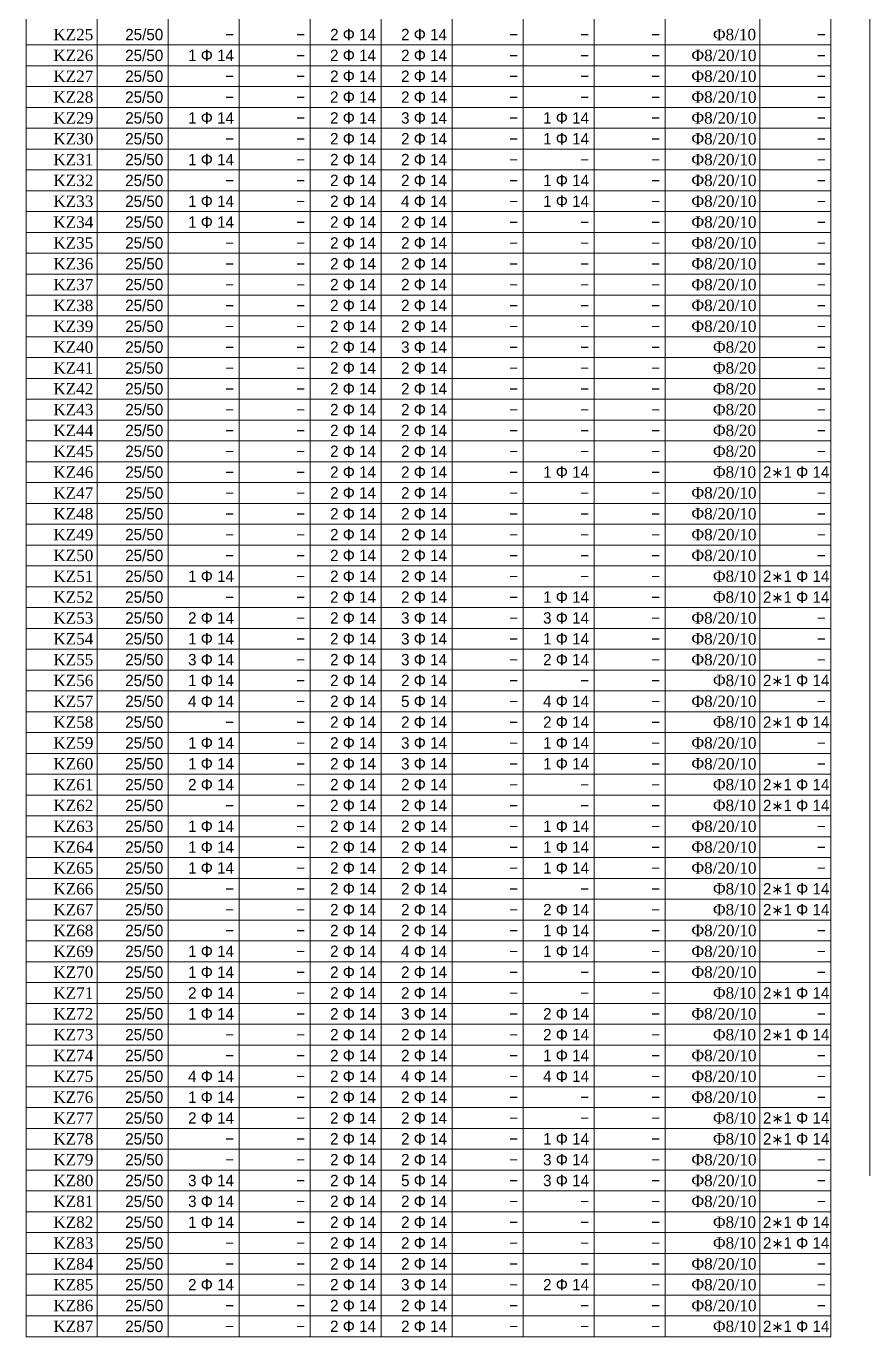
# Model space of a CAD drawing. Header units: millimetres. Extents: x 23801 to 80069, y 9628 to 14137.
# Drawn here: x 43209 to 44011, y 9746 to 10992 of the extents above; entities that cross this region are included whole.
import ezdxf

# ---------------------------------------------------------------- set-up
doc = ezdxf.new("R2010")
doc.units = ezdxf.units.MM
doc.layers.add('Donatı Metraj Tablosu', color=7, linetype='Continuous')
doc.layers.add('Standart', color=7, linetype='Continuous')
doc.styles.add('symbol_1_18', font='symbol.ttf', dxfattribs={"height": 0.2})
doc.styles.add('times new roman_1_18', font='times.ttf', dxfattribs={"height": 0.2})

# ---------------------------------------------------------------- blocks, each defined once
blk = doc.blocks.new('IDE1071Entity7340')
at = {"layer": 'Donatı Metraj Tablosu', "color": 1, "linetype": 'Continuous', "lineweight": 5}
for points in [[(28798, 774.4), (28798, 0)], [(28828, 774.4), (28828, 0)], [(28858, 774.4), (28858, 0)], [(28888, 774.4), (28888, 0)], [(28918, 774.4), (28918, 0)], [(28948, 774.4), (28948, 0)], [(28978, 774.4), (28978, 0)], [(29008, 774.4), (29008, 0)], [(29038, 774.4), (29038, 0)], [(29068, 774.4), (29068, 0)], [(29108, 774.4), (29108, 0)], [(29138, 774.4), (29138, 0)], [(28798, 545.6), (29138, 545.6)], [(28798, 536.8), (29138, 536.8)], [(28798, 528), (29138, 528)], [(28798, 519.2), (29138, 519.2)], [(28798, 510.4), (29138, 510.4)], [(28798, 501.6), (29138, 501.6)], [(28798, 492.8), (29138, 492.8)], [(28798, 484), (29138, 484)], [(28798, 475.2), (29138, 475.2)], [(28798, 466.4), (29138, 466.4)], [(28798, 457.6), (29138, 457.6)], [(28798, 448.8), (29138, 448.8)], [(28798, 440), (29138, 440)], [(28798, 431.2), (29138, 431.2)], [(28798, 422.4), (29138, 422.4)], [(28798, 413.6), (29138, 413.6)], [(28798, 404.8), (29138, 404.8)], [(28798, 396), (29138, 396)], [(28798, 387.2), (29138, 387.2)], [(28798, 378.4), (29138, 378.4)], [(28798, 369.6), (29138, 369.6)], [(28798, 360.8), (29138, 360.8)], [(28798, 352), (29138, 352)], [(28798, 343.2), (29138, 343.2)], [(28798, 334.4), (29138, 334.4)], [(28798, 325.6), (29138, 325.6)], [(28798, 316.8), (29138, 316.8)], [(28798, 308), (29138, 308)], [(28798, 299.2), (29138, 299.2)], [(28798, 290.4), (29138, 290.4)], [(28798, 281.6), (29138, 281.6)], [(28798, 272.8), (29138, 272.8)], [(28798, 264), (29138, 264)], [(28798, 255.2), (29138, 255.2)], [(28798, 246.4), (29138, 246.4)], [(28798, 237.6), (29138, 237.6)], [(28798, 228.8), (29138, 228.8)], [(28798, 220), (29138, 220)], [(28798, 211.2), (29138, 211.2)], [(28798, 202.4), (29138, 202.4)], [(28798, 193.6), (29138, 193.6)], [(28798, 184.8), (29138, 184.8)], [(28798, 176), (29138, 176)], [(28798, 167.2), (29138, 167.2)], [(28798, 158.4), (29138, 158.4)], [(28798, 149.6), (29138, 149.6)], [(28798, 140.8), (29138, 140.8)], [(28798, 132), (29138, 132)], [(28798, 123.2), (29138, 123.2)], [(28798, 114.4), (29138, 114.4)], [(28798, 105.6), (29138, 105.6)], [(28798, 96.8), (29138, 96.8)], [(28798, 88), (29138, 88)], [(28798, 79.2), (29138, 79.2)], [(28798, 70.4), (29138, 70.4)], [(28798, 61.6), (29138, 61.6)], [(28798, 52.8), (29138, 52.8)], [(28798, 44), (29138, 44)], [(28798, 35.2), (29138, 35.2)], [(28798, 26.4), (29138, 26.4)], [(28798, 17.6), (29138, 17.6)], [(28798, 8.8), (29138, 8.8)], [(28798, 0), (29138, 0)]]:
    blk.add_lwpolyline(points, dxfattribs=at)
for s, style, p in [('KZ25', 'times new roman_1_18', (28809.44, 547.6)), ('25/50', 'symbol_1_18', (28839.83, 547.6)), ('-', 'symbol_1_18', (28882.1, 547.6)), ('-', 'symbol_1_18', (28912.1, 547.6)), ('2 F 14', 'symbol_1_18', (28926.39, 547.6)), ('2 F 14', 'symbol_1_18', (28956.39, 547.6)), ('-', 'symbol_1_18', (29002.1, 547.6)), ('-', 'symbol_1_18', (29032.1, 547.6)), ('-', 'symbol_1_18', (29062.1, 547.6)), ('Φ8/10', 'times new roman_1_18', (29088.19, 547.6)), ('-', 'symbol_1_18', (29132.1, 547.6)), ('KZ26', 'times new roman_1_18', (28809.44, 538.8)), ('25/50', 'symbol_1_18', (28839.83, 538.8)), ('1 F 14', 'symbol_1_18', (28866.39, 538.8)), ('2 F 14', 'symbol_1_18', (28926.39, 538.8)), ('2 F 14', 'symbol_1_18', (28956.39, 538.8)), ('Φ8/20/10', 'times new roman_1_18', (29079.11, 538.8)), ('-', 'symbol_1_18', (28912.1, 538.8)), ('-', 'symbol_1_18', (29002.1, 538.8)), ('-', 'symbol_1_18', (29032.1, 538.8)), ('-', 'symbol_1_18', (29062.1, 538.8)), ('-', 'symbol_1_18', (29132.1, 538.8)), ('KZ27', 'times new roman_1_18', (28809.44, 530)), ('25/50', 'symbol_1_18', (28839.83, 530)), ('-', 'symbol_1_18', (28882.1, 530)), ('-', 'symbol_1_18', (28912.1, 530)), ('2 F 14', 'symbol_1_18', (28926.39, 530)), ('2 F 14', 'symbol_1_18', (28956.39, 530)), ('-', 'symbol_1_18', (29002.1, 530)), ('-', 'symbol_1_18', (29032.1, 530)), ('-', 'symbol_1_18', (29062.1, 530)), ('Φ8/20/10', 'times new roman_1_18', (29079.11, 530)), ('-', 'symbol_1_18', (29132.1, 530)), ('KZ28', 'times new roman_1_18', (28809.44, 521.2)), ('25/50', 'symbol_1_18', (28839.83, 521.2)), ('2 F 14', 'symbol_1_18', (28926.39, 521.2)), ('2 F 14', 'symbol_1_18', (28956.39, 521.2)), ('Φ8/20/10', 'times new roman_1_18', (29079.11, 521.2)), ('-', 'symbol_1_18', (28882.1, 521.2)), ('-', 'symbol_1_18', (28912.1, 521.2)), ('-', 'symbol_1_18', (29002.1, 521.2)), ('-', 'symbol_1_18', (29032.1, 521.2)), ('-', 'symbol_1_18', (29062.1, 521.2)), ('-', 'symbol_1_18', (29132.1, 521.2)), ('KZ29', 'times new roman_1_18', (28809.44, 512.4)), ('25/50', 'symbol_1_18', (28839.83, 512.4)), ('1 F 14', 'symbol_1_18', (28866.39, 512.4)), ('-', 'symbol_1_18', (28912.1, 512.4)), ('2 F 14', 'symbol_1_18', (28926.39, 512.4)), ('3 F 14', 'symbol_1_18', (28956.39, 512.4)), ('-', 'symbol_1_18', (29002.1, 512.4)), ('1 F 14', 'symbol_1_18', (29016.39, 512.4)), ('-', 'symbol_1_18', (29062.1, 512.4)), ('Φ8/20/10', 'times new roman_1_18', (29079.11, 512.4)), ('-', 'symbol_1_18', (29132.1, 512.4)), ('KZ30', 'times new roman_1_18', (28809.44, 503.6)), ('25/50', 'symbol_1_18', (28839.83, 503.6)), ('-', 'symbol_1_18', (28882.1, 503.6)), ('-', 'symbol_1_18', (28912.1, 503.6)), ('2 F 14', 'symbol_1_18', (28926.39, 503.6)), ('2 F 14', 'symbol_1_18', (28956.39, 503.6)), ('-', 'symbol_1_18', (29002.1, 503.6)), ('1 F 14', 'symbol_1_18', (29016.39, 503.6)), ('-', 'symbol_1_18', (29062.1, 503.6)), ('Φ8/20/10', 'times new roman_1_18', (29079.11, 503.6)), ('-', 'symbol_1_18', (29132.1, 503.6)), ('KZ31', 'times new roman_1_18', (28809.44, 494.8)), ('25/50', 'symbol_1_18', (28839.83, 494.8)), ('1 F 14', 'symbol_1_18', (28866.39, 494.8)), ('2 F 14', 'symbol_1_18', (28926.39, 494.8)), ('2 F 14', 'symbol_1_18', (28956.39, 494.8)), ('Φ8/20/10', 'times new roman_1_18', (29079.11, 494.8)), ('-', 'symbol_1_18', (28912.1, 494.8)), ('-', 'symbol_1_18', (29002.1, 494.8)), ('-', 'symbol_1_18', (29032.1, 494.8)), ('-', 'symbol_1_18', (29062.1, 494.8)), ('-', 'symbol_1_18', (29132.1, 494.8)), ('KZ32', 'times new roman_1_18', (28809.44, 486)), ('25/50', 'symbol_1_18', (28839.83, 486)), ('-', 'symbol_1_18', (28882.1, 486)), ('-', 'symbol_1_18', (28912.1, 486)), ('2 F 14', 'symbol_1_18', (28926.39, 486)), ('2 F 14', 'symbol_1_18', (28956.39, 486)), ('-', 'symbol_1_18', (29002.1, 486)), ('1 F 14', 'symbol_1_18', (29016.39, 486)), ('-', 'symbol_1_18', (29062.1, 486)), ('Φ8/20/10', 'times new roman_1_18', (29079.11, 486)), ('-', 'symbol_1_18', (29132.1, 486)), ('KZ33', 'times new roman_1_18', (28809.44, 477.2)), ('25/50', 'symbol_1_18', (28839.83, 477.2)), ('1 F 14', 'symbol_1_18', (28866.39, 477.2)), ('2 F 14', 'symbol_1_18', (28926.39, 477.2)), ('4 F 14', 'symbol_1_18', (28956.39, 477.2)), ('1 F 14', 'symbol_1_18', (29016.39, 477.2)), ('Φ8/20/10', 'times new roman_1_18', (29079.11, 477.2)), ('-', 'symbol_1_18', (28912.1, 477.2)), ('-', 'symbol_1_18', (29002.1, 477.2)), ('-', 'symbol_1_18', (29062.1, 477.2)), ('-', 'symbol_1_18', (29132.1, 477.2)), ('KZ34', 'times new roman_1_18', (28809.44, 468.4)), ('25/50', 'symbol_1_18', (28839.83, 468.4)), ('1 F 14', 'symbol_1_18', (28866.39, 468.4)), ('-', 'symbol_1_18', (28912.1, 468.4)), ('2 F 14', 'symbol_1_18', (28926.39, 468.4)), ('2 F 14', 'symbol_1_18', (28956.39, 468.4)), ('-', 'symbol_1_18', (29002.1, 468.4)), ('-', 'symbol_1_18', (29032.1, 468.4)), ('-', 'symbol_1_18', (29062.1, 468.4)), ('Φ8/20/10', 'times new roman_1_18', (29079.11, 468.4)), ('-', 'symbol_1_18', (29132.1, 468.4)), ('KZ35', 'times new roman_1_18', (28809.44, 459.6)), ('25/50', 'symbol_1_18', (28839.83, 459.6)), ('-', 'symbol_1_18', (28882.1, 459.6)), ('-', 'symbol_1_18', (28912.1, 459.6)), ('2 F 14', 'symbol_1_18', (28926.39, 459.6)), ('2 F 14', 'symbol_1_18', (28956.39, 459.6)), ('-', 'symbol_1_18', (29002.1, 459.6)), ('-', 'symbol_1_18', (29032.1, 459.6)), ('-', 'symbol_1_18', (29062.1, 459.6)), ('Φ8/20/10', 'times new roman_1_18', (29079.11, 459.6)), ('-', 'symbol_1_18', (29132.1, 459.6)), ('KZ36', 'times new roman_1_18', (28809.44, 450.8)), ('25/50', 'symbol_1_18', (28839.83, 450.8)), ('2 F 14', 'symbol_1_18', (28926.39, 450.8)), ('2 F 14', 'symbol_1_18', (28956.39, 450.8)), ('Φ8/20/10', 'times new roman_1_18', (29079.11, 450.8)), ('-', 'symbol_1_18', (28882.1, 450.8)), ('-', 'symbol_1_18', (28912.1, 450.8)), ('-', 'symbol_1_18', (29002.1, 450.8)), ('-', 'symbol_1_18', (29032.1, 450.8)), ('-', 'symbol_1_18', (29062.1, 450.8)), ('-', 'symbol_1_18', (29132.1, 450.8)), ('KZ37', 'times new roman_1_18', (28809.44, 442)), ('25/50', 'symbol_1_18', (28839.83, 442)), ('-', 'symbol_1_18', (28882.1, 442)), ('-', 'symbol_1_18', (28912.1, 442)), ('2 F 14', 'symbol_1_18', (28926.39, 442)), ('2 F 14', 'symbol_1_18', (28956.39, 442)), ('-', 'symbol_1_18', (29002.1, 442)), ('-', 'symbol_1_18', (29032.1, 442)), ('-', 'symbol_1_18', (29062.1, 442)), ('Φ8/20/10', 'times new roman_1_18', (29079.11, 442)), ('-', 'symbol_1_18', (29132.1, 442)), ('KZ38', 'times new roman_1_18', (28809.44, 433.2)), ('25/50', 'symbol_1_18', (28839.83, 433.2)), ('2 F 14', 'symbol_1_18', (28926.39, 433.2)), ('2 F 14', 'symbol_1_18', (28956.39, 433.2)), ('Φ8/20/10', 'times new roman_1_18', (29079.11, 433.2)), ('-', 'symbol_1_18', (28882.1, 433.2)), ('-', 'symbol_1_18', (28912.1, 433.2)), ('-', 'symbol_1_18', (29002.1, 433.2)), ('-', 'symbol_1_18', (29032.1, 433.2)), ('-', 'symbol_1_18', (29062.1, 433.2)), ('-', 'symbol_1_18', (29132.1, 433.2)), ('KZ39', 'times new roman_1_18', (28809.44, 424.4)), ('25/50', 'symbol_1_18', (28839.83, 424.4)), ('-', 'symbol_1_18', (28882.1, 424.4)), ('-', 'symbol_1_18', (28912.1, 424.4)), ('2 F 14', 'symbol_1_18', (28926.39, 424.4)), ('2 F 14', 'symbol_1_18', (28956.39, 424.4)), ('-', 'symbol_1_18', (29002.1, 424.4)), ('-', 'symbol_1_18', (29032.1, 424.4)), ('-', 'symbol_1_18', (29062.1, 424.4)), ('Φ8/20/10', 'times new roman_1_18', (29079.11, 424.4)), ('-', 'symbol_1_18', (29132.1, 424.4)), ('KZ40', 'times new roman_1_18', (28809.44, 415.6)), ('25/50', 'symbol_1_18', (28839.83, 415.6)), ('-', 'symbol_1_18', (28882.1, 415.6)), ('-', 'symbol_1_18', (28912.1, 415.6)), ('2 F 14', 'symbol_1_18', (28926.39, 415.6)), ('3 F 14', 'symbol_1_18', (28956.39, 415.6)), ('-', 'symbol_1_18', (29002.1, 415.6)), ('-', 'symbol_1_18', (29032.1, 415.6)), ('-', 'symbol_1_18', (29062.1, 415.6)), ('Φ8/20', 'times new roman_1_18', (29088.19, 415.6)), ('-', 'symbol_1_18', (29132.1, 415.6)), ('KZ41', 'times new roman_1_18', (28809.44, 406.8)), ('25/50', 'symbol_1_18', (28839.83, 406.8)), ('2 F 14', 'symbol_1_18', (28926.39, 406.8)), ('2 F 14', 'symbol_1_18', (28956.39, 406.8)), ('Φ8/20', 'times new roman_1_18', (29088.19, 406.8)), ('-', 'symbol_1_18', (28882.1, 406.8)), ('-', 'symbol_1_18', (28912.1, 406.8)), ('-', 'symbol_1_18', (29002.1, 406.8)), ('-', 'symbol_1_18', (29032.1, 406.8)), ('-', 'symbol_1_18', (29062.1, 406.8)), ('-', 'symbol_1_18', (29132.1, 406.8)), ('KZ42', 'times new roman_1_18', (28809.44, 398)), ('25/50', 'symbol_1_18', (28839.83, 398)), ('-', 'symbol_1_18', (28882.1, 398)), ('-', 'symbol_1_18', (28912.1, 398)), ('2 F 14', 'symbol_1_18', (28926.39, 398)), ('2 F 14', 'symbol_1_18', (28956.39, 398)), ('-', 'symbol_1_18', (29002.1, 398)), ('-', 'symbol_1_18', (29032.1, 398)), ('-', 'symbol_1_18', (29062.1, 398)), ('Φ8/20', 'times new roman_1_18', (29088.19, 398)), ('-', 'symbol_1_18', (29132.1, 398)), ('KZ43', 'times new roman_1_18', (28809.44, 389.2)), ('25/50', 'symbol_1_18', (28839.83, 389.2)), ('2 F 14', 'symbol_1_18', (28926.39, 389.2)), ('2 F 14', 'symbol_1_18', (28956.39, 389.2)), ('Φ8/20', 'times new roman_1_18', (29088.19, 389.2)), ('-', 'symbol_1_18', (28882.1, 389.2)), ('-', 'symbol_1_18', (28912.1, 389.2)), ('-', 'symbol_1_18', (29002.1, 389.2)), ('-', 'symbol_1_18', (29032.1, 389.2)), ('-', 'symbol_1_18', (29062.1, 389.2)), ('-', 'symbol_1_18', (29132.1, 389.2)), ('KZ44', 'times new roman_1_18', (28809.44, 380.4)), ('25/50', 'symbol_1_18', (28839.83, 380.4)), ('-', 'symbol_1_18', (28882.1, 380.4)), ('-', 'symbol_1_18', (28912.1, 380.4)), ('2 F 14', 'symbol_1_18', (28926.39, 380.4)), ('2 F 14', 'symbol_1_18', (28956.39, 380.4)), ('-', 'symbol_1_18', (29002.1, 380.4)), ('-', 'symbol_1_18', (29032.1, 380.4)), ('-', 'symbol_1_18', (29062.1, 380.4)), ('Φ8/20', 'times new roman_1_18', (29088.19, 380.4)), ('-', 'symbol_1_18', (29132.1, 380.4)), ('KZ45', 'times new roman_1_18', (28809.44, 371.6)), ('25/50', 'symbol_1_18', (28839.83, 371.6)), ('2 F 14', 'symbol_1_18', (28926.39, 371.6)), ('2 F 14', 'symbol_1_18', (28956.39, 371.6)), ('Φ8/20', 'times new roman_1_18', (29088.19, 371.6)), ('-', 'symbol_1_18', (28882.1, 371.6)), ('-', 'symbol_1_18', (28912.1, 371.6)), ('-', 'symbol_1_18', (29002.1, 371.6)), ('-', 'symbol_1_18', (29032.1, 371.6)), ('-', 'symbol_1_18', (29062.1, 371.6)), ('-', 'symbol_1_18', (29132.1, 371.6)), ('KZ46', 'times new roman_1_18', (28809.44, 362.8)), ('25/50', 'symbol_1_18', (28839.83, 362.8)), ('-', 'symbol_1_18', (28882.1, 362.8)), ('-', 'symbol_1_18', (28912.1, 362.8)), ('2 F 14', 'symbol_1_18', (28926.39, 362.8)), ('2 F 14', 'symbol_1_18', (28956.39, 362.8)), ('-', 'symbol_1_18', (29002.1, 362.8)), ('1 F 14', 'symbol_1_18', (29016.39, 362.8)), ('-', 'symbol_1_18', (29062.1, 362.8)), ('Φ8/10', 'times new roman_1_18', (29088.19, 362.8)), ('2*1 F 14', 'symbol_1_18', (29109.29, 362.8)), ('KZ47', 'times new roman_1_18', (28809.44, 354)), ('25/50', 'symbol_1_18', (28839.83, 354)), ('-', 'symbol_1_18', (28882.1, 354)), ('-', 'symbol_1_18', (28912.1, 354)), ('2 F 14', 'symbol_1_18', (28926.39, 354)), ('2 F 14', 'symbol_1_18', (28956.39, 354)), ('-', 'symbol_1_18', (29002.1, 354)), ('-', 'symbol_1_18', (29032.1, 354)), ('-', 'symbol_1_18', (29062.1, 354)), ('Φ8/20/10', 'times new roman_1_18', (29079.11, 354)), ('-', 'symbol_1_18', (29132.1, 354)), ('KZ48', 'times new roman_1_18', (28809.44, 345.2)), ('25/50', 'symbol_1_18', (28839.83, 345.2)), ('2 F 14', 'symbol_1_18', (28926.39, 345.2)), ('2 F 14', 'symbol_1_18', (28956.39, 345.2)), ('Φ8/20/10', 'times new roman_1_18', (29079.11, 345.2)), ('-', 'symbol_1_18', (28882.1, 345.2)), ('-', 'symbol_1_18', (28912.1, 345.2)), ('-', 'symbol_1_18', (29002.1, 345.2)), ('-', 'symbol_1_18', (29032.1, 345.2)), ('-', 'symbol_1_18', (29062.1, 345.2)), ('-', 'symbol_1_18', (29132.1, 345.2)), ('KZ49', 'times new roman_1_18', (28809.44, 336.4)), ('25/50', 'symbol_1_18', (28839.83, 336.4)), ('-', 'symbol_1_18', (28882.1, 336.4)), ('-', 'symbol_1_18', (28912.1, 336.4)), ('2 F 14', 'symbol_1_18', (28926.39, 336.4)), ('2 F 14', 'symbol_1_18', (28956.39, 336.4)), ('-', 'symbol_1_18', (29002.1, 336.4)), ('-', 'symbol_1_18', (29032.1, 336.4)), ('-', 'symbol_1_18', (29062.1, 336.4)), ('Φ8/20/10', 'times new roman_1_18', (29079.11, 336.4)), ('-', 'symbol_1_18', (29132.1, 336.4)), ('KZ50', 'times new roman_1_18', (28809.44, 327.6)), ('25/50', 'symbol_1_18', (28839.83, 327.6)), ('2 F 14', 'symbol_1_18', (28926.39, 327.6)), ('2 F 14', 'symbol_1_18', (28956.39, 327.6)), ('Φ8/20/10', 'times new roman_1_18', (29079.11, 327.6)), ('-', 'symbol_1_18', (28882.1, 327.6)), ('-', 'symbol_1_18', (28912.1, 327.6)), ('-', 'symbol_1_18', (29002.1, 327.6)), ('-', 'symbol_1_18', (29032.1, 327.6)), ('-', 'symbol_1_18', (29062.1, 327.6)), ('-', 'symbol_1_18', (29132.1, 327.6)), ('KZ51', 'times new roman_1_18', (28809.44, 318.8)), ('25/50', 'symbol_1_18', (28839.83, 318.8)), ('1 F 14', 'symbol_1_18', (28866.39, 318.8)), ('-', 'symbol_1_18', (28912.1, 318.8)), ('2 F 14', 'symbol_1_18', (28926.39, 318.8)), ('2 F 14', 'symbol_1_18', (28956.39, 318.8)), ('-', 'symbol_1_18', (29002.1, 318.8)), ('-', 'symbol_1_18', (29032.1, 318.8)), ('-', 'symbol_1_18', (29062.1, 318.8)), ('Φ8/10', 'times new roman_1_18', (29088.19, 318.8)), ('2*1 F 14', 'symbol_1_18', (29109.29, 318.8)), ('KZ52', 'times new roman_1_18', (28809.44, 310)), ('25/50', 'symbol_1_18', (28839.83, 310)), ('-', 'symbol_1_18', (28882.1, 310)), ('-', 'symbol_1_18', (28912.1, 310)), ('2 F 14', 'symbol_1_18', (28926.39, 310)), ('2 F 14', 'symbol_1_18', (28956.39, 310)), ('-', 'symbol_1_18', (29002.1, 310)), ('1 F 14', 'symbol_1_18', (29016.39, 310)), ('-', 'symbol_1_18', (29062.1, 310)), ('Φ8/10', 'times new roman_1_18', (29088.19, 310)), ('2*1 F 14', 'symbol_1_18', (29109.29, 310)), ('KZ53', 'times new roman_1_18', (28809.44, 301.2)), ('25/50', 'symbol_1_18', (28839.83, 301.2)), ('2 F 14', 'symbol_1_18', (28866.39, 301.2)), ('2 F 14', 'symbol_1_18', (28926.39, 301.2)), ('3 F 14', 'symbol_1_18', (28956.39, 301.2)), ('3 F 14', 'symbol_1_18', (29016.39, 301.2)), ('Φ8/20/10', 'times new roman_1_18', (29079.11, 301.2)), ('-', 'symbol_1_18', (28912.1, 301.2)), ('-', 'symbol_1_18', (29002.1, 301.2)), ('-', 'symbol_1_18', (29062.1, 301.2)), ('-', 'symbol_1_18', (29132.1, 301.2)), ('KZ54', 'times new roman_1_18', (28809.44, 292.4)), ('25/50', 'symbol_1_18', (28839.83, 292.4)), ('1 F 14', 'symbol_1_18', (28866.39, 292.4)), ('-', 'symbol_1_18', (28912.1, 292.4)), ('2 F 14', 'symbol_1_18', (28926.39, 292.4)), ('3 F 14', 'symbol_1_18', (28956.39, 292.4)), ('-', 'symbol_1_18', (29002.1, 292.4)), ('1 F 14', 'symbol_1_18', (29016.39, 292.4)), ('-', 'symbol_1_18', (29062.1, 292.4)), ('Φ8/20/10', 'times new roman_1_18', (29079.11, 292.4)), ('-', 'symbol_1_18', (29132.1, 292.4)), ('KZ55', 'times new roman_1_18', (28809.44, 283.6)), ('25/50', 'symbol_1_18', (28839.83, 283.6)), ('3 F 14', 'symbol_1_18', (28866.39, 283.6)), ('2 F 14', 'symbol_1_18', (28926.39, 283.6)), ('3 F 14', 'symbol_1_18', (28956.39, 283.6)), ('2 F 14', 'symbol_1_18', (29016.39, 283.6)), ('Φ8/20/10', 'times new roman_1_18', (29079.11, 283.6)), ('-', 'symbol_1_18', (28912.1, 283.6)), ('-', 'symbol_1_18', (29002.1, 283.6)), ('-', 'symbol_1_18', (29062.1, 283.6)), ('-', 'symbol_1_18', (29132.1, 283.6)), ('KZ56', 'times new roman_1_18', (28809.44, 274.8)), ('25/50', 'symbol_1_18', (28839.83, 274.8)), ('1 F 14', 'symbol_1_18', (28866.39, 274.8)), ('-', 'symbol_1_18', (28912.1, 274.8)), ('2 F 14', 'symbol_1_18', (28926.39, 274.8)), ('2 F 14', 'symbol_1_18', (28956.39, 274.8)), ('-', 'symbol_1_18', (29002.1, 274.8)), ('-', 'symbol_1_18', (29032.1, 274.8)), ('-', 'symbol_1_18', (29062.1, 274.8)), ('Φ8/10', 'times new roman_1_18', (29088.19, 274.8)), ('2*1 F 14', 'symbol_1_18', (29109.29, 274.8)), ('KZ57', 'times new roman_1_18', (28809.44, 266)), ('25/50', 'symbol_1_18', (28839.83, 266)), ('4 F 14', 'symbol_1_18', (28866.39, 266)), ('-', 'symbol_1_18', (28912.1, 266)), ('2 F 14', 'symbol_1_18', (28926.39, 266)), ('5 F 14', 'symbol_1_18', (28956.39, 266)), ('-', 'symbol_1_18', (29002.1, 266)), ('4 F 14', 'symbol_1_18', (29016.39, 266)), ('-', 'symbol_1_18', (29062.1, 266)), ('Φ8/20/10', 'times new roman_1_18', (29079.11, 266)), ('-', 'symbol_1_18', (29132.1, 266)), ('KZ58', 'times new roman_1_18', (28809.44, 257.2)), ('25/50', 'symbol_1_18', (28839.83, 257.2)), ('2 F 14', 'symbol_1_18', (28926.39, 257.2)), ('2 F 14', 'symbol_1_18', (28956.39, 257.2)), ('2 F 14', 'symbol_1_18', (29016.39, 257.2)), ('Φ8/10', 'times new roman_1_18', (29088.19, 257.2)), ('2*1 F 14', 'symbol_1_18', (29109.29, 257.2)), ('-', 'symbol_1_18', (28882.1, 257.2)), ('-', 'symbol_1_18', (28912.1, 257.2)), ('-', 'symbol_1_18', (29002.1, 257.2)), ('-', 'symbol_1_18', (29062.1, 257.2)), ('KZ59', 'times new roman_1_18', (28809.44, 248.4)), ('25/50', 'symbol_1_18', (28839.83, 248.4)), ('1 F 14', 'symbol_1_18', (28866.39, 248.4)), ('-', 'symbol_1_18', (28912.1, 248.4)), ('2 F 14', 'symbol_1_18', (28926.39, 248.4)), ('3 F 14', 'symbol_1_18', (28956.39, 248.4)), ('-', 'symbol_1_18', (29002.1, 248.4)), ('1 F 14', 'symbol_1_18', (29016.39, 248.4)), ('-', 'symbol_1_18', (29062.1, 248.4)), ('Φ8/20/10', 'times new roman_1_18', (29079.11, 248.4)), ('-', 'symbol_1_18', (29132.1, 248.4)), ('KZ60', 'times new roman_1_18', (28809.44, 239.6)), ('25/50', 'symbol_1_18', (28839.83, 239.6)), ('1 F 14', 'symbol_1_18', (28866.39, 239.6)), ('2 F 14', 'symbol_1_18', (28926.39, 239.6)), ('3 F 14', 'symbol_1_18', (28956.39, 239.6)), ('1 F 14', 'symbol_1_18', (29016.39, 239.6)), ('Φ8/20/10', 'times new roman_1_18', (29079.11, 239.6)), ('-', 'symbol_1_18', (28912.1, 239.6)), ('-', 'symbol_1_18', (29002.1, 239.6)), ('-', 'symbol_1_18', (29062.1, 239.6)), ('-', 'symbol_1_18', (29132.1, 239.6)), ('KZ61', 'times new roman_1_18', (28809.44, 230.8)), ('25/50', 'symbol_1_18', (28839.83, 230.8)), ('2 F 14', 'symbol_1_18', (28866.39, 230.8)), ('-', 'symbol_1_18', (28912.1, 230.8)), ('2 F 14', 'symbol_1_18', (28926.39, 230.8)), ('2 F 14', 'symbol_1_18', (28956.39, 230.8)), ('-', 'symbol_1_18', (29002.1, 230.8)), ('-', 'symbol_1_18', (29032.1, 230.8)), ('-', 'symbol_1_18', (29062.1, 230.8)), ('Φ8/10', 'times new roman_1_18', (29088.19, 230.8)), ('2*1 F 14', 'symbol_1_18', (29109.29, 230.8)), ('25/50', 'symbol_1_18', (28839.83, 222)), ('KZ62', 'times new roman_1_18', (28809.44, 222)), ('-', 'symbol_1_18', (28882.1, 222)), ('-', 'symbol_1_18', (28912.1, 222)), ('2 F 14', 'symbol_1_18', (28926.39, 222)), ('2 F 14', 'symbol_1_18', (28956.39, 222)), ('-', 'symbol_1_18', (29002.1, 222)), ('-', 'symbol_1_18', (29032.1, 222)), ('-', 'symbol_1_18', (29062.1, 222)), ('Φ8/10', 'times new roman_1_18', (29088.19, 222)), ('2*1 F 14', 'symbol_1_18', (29109.29, 222)), ('KZ63', 'times new roman_1_18', (28809.44, 213.2)), ('25/50', 'symbol_1_18', (28839.83, 213.2)), ('1 F 14', 'symbol_1_18', (28866.39, 213.2)), ('2 F 14', 'symbol_1_18', (28926.39, 213.2)), ('2 F 14', 'symbol_1_18', (28956.39, 213.2)), ('1 F 14', 'symbol_1_18', (29016.39, 213.2)), ('Φ8/20/10', 'times new roman_1_18', (29079.11, 213.2)), ('-', 'symbol_1_18', (28912.1, 213.2)), ('-', 'symbol_1_18', (29002.1, 213.2)), ('-', 'symbol_1_18', (29062.1, 213.2)), ('-', 'symbol_1_18', (29132.1, 213.2)), ('KZ64', 'times new roman_1_18', (28809.44, 204.4)), ('25/50', 'symbol_1_18', (28839.83, 204.4)), ('1 F 14', 'symbol_1_18', (28866.39, 204.4)), ('-', 'symbol_1_18', (28912.1, 204.4)), ('2 F 14', 'symbol_1_18', (28926.39, 204.4)), ('2 F 14', 'symbol_1_18', (28956.39, 204.4)), ('-', 'symbol_1_18', (29002.1, 204.4)), ('1 F 14', 'symbol_1_18', (29016.39, 204.4)), ('-', 'symbol_1_18', (29062.1, 204.4)), ('Φ8/20/10', 'times new roman_1_18', (29079.11, 204.4)), ('-', 'symbol_1_18', (29132.1, 204.4)), ('KZ65', 'times new roman_1_18', (28809.44, 195.6)), ('25/50', 'symbol_1_18', (28839.83, 195.6)), ('1 F 14', 'symbol_1_18', (28866.39, 195.6)), ('2 F 14', 'symbol_1_18', (28926.39, 195.6)), ('2 F 14', 'symbol_1_18', (28956.39, 195.6)), ('1 F 14', 'symbol_1_18', (29016.39, 195.6)), ('Φ8/20/10', 'times new roman_1_18', (29079.11, 195.6)), ('-', 'symbol_1_18', (28912.1, 195.6)), ('-', 'symbol_1_18', (29002.1, 195.6)), ('-', 'symbol_1_18', (29062.1, 195.6)), ('-', 'symbol_1_18', (29132.1, 195.6)), ('KZ66', 'times new roman_1_18', (28809.44, 186.8)), ('25/50', 'symbol_1_18', (28839.83, 186.8)), ('-', 'symbol_1_18', (28882.1, 186.8)), ('-', 'symbol_1_18', (28912.1, 186.8)), ('2 F 14', 'symbol_1_18', (28926.39, 186.8)), ('2 F 14', 'symbol_1_18', (28956.39, 186.8)), ('-', 'symbol_1_18', (29002.1, 186.8)), ('-', 'symbol_1_18', (29032.1, 186.8)), ('-', 'symbol_1_18', (29062.1, 186.8)), ('Φ8/10', 'times new roman_1_18', (29088.19, 186.8)), ('2*1 F 14', 'symbol_1_18', (29109.29, 186.8)), ('KZ67', 'times new roman_1_18', (28809.44, 178)), ('25/50', 'symbol_1_18', (28839.83, 178)), ('2 F 14', 'symbol_1_18', (28926.39, 178)), ('2 F 14', 'symbol_1_18', (28956.39, 178)), ('2 F 14', 'symbol_1_18', (29016.39, 178)), ('Φ8/10', 'times new roman_1_18', (29088.19, 178)), ('2*1 F 14', 'symbol_1_18', (29109.29, 178)), ('-', 'symbol_1_18', (28882.1, 178)), ('-', 'symbol_1_18', (28912.1, 178)), ('-', 'symbol_1_18', (29002.1, 178)), ('-', 'symbol_1_18', (29062.1, 178)), ('KZ68', 'times new roman_1_18', (28809.44, 169.2)), ('25/50', 'symbol_1_18', (28839.83, 169.2)), ('-', 'symbol_1_18', (28882.1, 169.2)), ('-', 'symbol_1_18', (28912.1, 169.2)), ('2 F 14', 'symbol_1_18', (28926.39, 169.2)), ('2 F 14', 'symbol_1_18', (28956.39, 169.2)), ('-', 'symbol_1_18', (29002.1, 169.2)), ('1 F 14', 'symbol_1_18', (29016.39, 169.2)), ('-', 'symbol_1_18', (29062.1, 169.2)), ('Φ8/20/10', 'times new roman_1_18', (29079.11, 169.2)), ('-', 'symbol_1_18', (29132.1, 169.2)), ('KZ69', 'times new roman_1_18', (28809.44, 160.4)), ('25/50', 'symbol_1_18', (28839.83, 160.4)), ('1 F 14', 'symbol_1_18', (28866.39, 160.4)), ('-', 'symbol_1_18', (28912.1, 160.4)), ('2 F 14', 'symbol_1_18', (28926.39, 160.4)), ('4 F 14', 'symbol_1_18', (28956.39, 160.4)), ('-', 'symbol_1_18', (29002.1, 160.4)), ('1 F 14', 'symbol_1_18', (29016.39, 160.4)), ('-', 'symbol_1_18', (29062.1, 160.4)), ('Φ8/20/10', 'times new roman_1_18', (29079.11, 160.4)), ('-', 'symbol_1_18', (29132.1, 160.4)), ('KZ70', 'times new roman_1_18', (28809.44, 151.6)), ('25/50', 'symbol_1_18', (28839.83, 151.6)), ('1 F 14', 'symbol_1_18', (28866.39, 151.6)), ('2 F 14', 'symbol_1_18', (28926.39, 151.6)), ('2 F 14', 'symbol_1_18', (28956.39, 151.6)), ('Φ8/20/10', 'times new roman_1_18', (29079.11, 151.6)), ('-', 'symbol_1_18', (28912.1, 151.6)), ('-', 'symbol_1_18', (29002.1, 151.6)), ('-', 'symbol_1_18', (29032.1, 151.6)), ('-', 'symbol_1_18', (29062.1, 151.6)), ('-', 'symbol_1_18', (29132.1, 151.6)), ('KZ71', 'times new roman_1_18', (28809.44, 142.8)), ('25/50', 'symbol_1_18', (28839.83, 142.8)), ('2 F 14', 'symbol_1_18', (28866.39, 142.8)), ('-', 'symbol_1_18', (28912.1, 142.8)), ('2 F 14', 'symbol_1_18', (28926.39, 142.8)), ('2 F 14', 'symbol_1_18', (28956.39, 142.8)), ('-', 'symbol_1_18', (29002.1, 142.8)), ('-', 'symbol_1_18', (29032.1, 142.8)), ('-', 'symbol_1_18', (29062.1, 142.8)), ('Φ8/10', 'times new roman_1_18', (29088.19, 142.8)), ('2*1 F 14', 'symbol_1_18', (29109.29, 142.8)), ('KZ72', 'times new roman_1_18', (28809.44, 134)), ('25/50', 'symbol_1_18', (28839.83, 134)), ('1 F 14', 'symbol_1_18', (28866.39, 134)), ('2 F 14', 'symbol_1_18', (28926.39, 134)), ('3 F 14', 'symbol_1_18', (28956.39, 134)), ('2 F 14', 'symbol_1_18', (29016.39, 134)), ('Φ8/20/10', 'times new roman_1_18', (29079.11, 134)), ('-', 'symbol_1_18', (28912.1, 134)), ('-', 'symbol_1_18', (29002.1, 134)), ('-', 'symbol_1_18', (29062.1, 134)), ('-', 'symbol_1_18', (29132.1, 134)), ('KZ73', 'times new roman_1_18', (28809.44, 125.2)), ('25/50', 'symbol_1_18', (28839.83, 125.2)), ('-', 'symbol_1_18', (28882.1, 125.2)), ('-', 'symbol_1_18', (28912.1, 125.2)), ('2 F 14', 'symbol_1_18', (28926.39, 125.2)), ('2 F 14', 'symbol_1_18', (28956.39, 125.2)), ('-', 'symbol_1_18', (29002.1, 125.2)), ('2 F 14', 'symbol_1_18', (29016.39, 125.2)), ('-', 'symbol_1_18', (29062.1, 125.2)), ('Φ8/10', 'times new roman_1_18', (29088.19, 125.2)), ('2*1 F 14', 'symbol_1_18', (29109.29, 125.2)), ('KZ74', 'times new roman_1_18', (28809.44, 116.4)), ('25/50', 'symbol_1_18', (28839.83, 116.4)), ('-', 'symbol_1_18', (28882.1, 116.4)), ('-', 'symbol_1_18', (28912.1, 116.4)), ('2 F 14', 'symbol_1_18', (28926.39, 116.4)), ('2 F 14', 'symbol_1_18', (28956.39, 116.4)), ('-', 'symbol_1_18', (29002.1, 116.4)), ('1 F 14', 'symbol_1_18', (29016.39, 116.4)), ('-', 'symbol_1_18', (29062.1, 116.4)), ('Φ8/20/10', 'times new roman_1_18', (29079.11, 116.4)), ('-', 'symbol_1_18', (29132.1, 116.4)), ('KZ75', 'times new roman_1_18', (28809.44, 107.6)), ('25/50', 'symbol_1_18', (28839.83, 107.6)), ('4 F 14', 'symbol_1_18', (28866.39, 107.6)), ('2 F 14', 'symbol_1_18', (28926.39, 107.6)), ('4 F 14', 'symbol_1_18', (28956.39, 107.6)), ('4 F 14', 'symbol_1_18', (29016.39, 107.6)), ('Φ8/20/10', 'times new roman_1_18', (29079.11, 107.6)), ('-', 'symbol_1_18', (28912.1, 107.6)), ('-', 'symbol_1_18', (29002.1, 107.6)), ('-', 'symbol_1_18', (29062.1, 107.6)), ('-', 'symbol_1_18', (29132.1, 107.6)), ('KZ76', 'times new roman_1_18', (28809.44, 98.8)), ('25/50', 'symbol_1_18', (28839.83, 98.8)), ('1 F 14', 'symbol_1_18', (28866.39, 98.8)), ('-', 'symbol_1_18', (28912.1, 98.8)), ('2 F 14', 'symbol_1_18', (28926.39, 98.8)), ('2 F 14', 'symbol_1_18', (28956.39, 98.8)), ('-', 'symbol_1_18', (29002.1, 98.8)), ('-', 'symbol_1_18', (29032.1, 98.8)), ('-', 'symbol_1_18', (29062.1, 98.8)), ('Φ8/20/10', 'times new roman_1_18', (29079.11, 98.8)), ('-', 'symbol_1_18', (29132.1, 98.8)), ('KZ77', 'times new roman_1_18', (28809.44, 90)), ('25/50', 'symbol_1_18', (28839.83, 90)), ('2 F 14', 'symbol_1_18', (28866.39, 90)), ('2 F 14', 'symbol_1_18', (28926.39, 90)), ('2 F 14', 'symbol_1_18', (28956.39, 90)), ('Φ8/10', 'times new roman_1_18', (29088.19, 90)), ('2*1 F 14', 'symbol_1_18', (29109.29, 90)), ('-', 'symbol_1_18', (28912.1, 90)), ('-', 'symbol_1_18', (29002.1, 90)), ('-', 'symbol_1_18', (29032.1, 90)), ('-', 'symbol_1_18', (29062.1, 90)), ('KZ78', 'times new roman_1_18', (28809.44, 81.2)), ('25/50', 'symbol_1_18', (28839.83, 81.2)), ('-', 'symbol_1_18', (28882.1, 81.2)), ('-', 'symbol_1_18', (28912.1, 81.2)), ('2 F 14', 'symbol_1_18', (28926.39, 81.2)), ('2 F 14', 'symbol_1_18', (28956.39, 81.2)), ('-', 'symbol_1_18', (29002.1, 81.2)), ('1 F 14', 'symbol_1_18', (29016.39, 81.2)), ('-', 'symbol_1_18', (29062.1, 81.2)), ('Φ8/10', 'times new roman_1_18', (29088.19, 81.2)), ('2*1 F 14', 'symbol_1_18', (29109.29, 81.2)), ('KZ79', 'times new roman_1_18', (28809.44, 72.4)), ('25/50', 'symbol_1_18', (28839.83, 72.4)), ('-', 'symbol_1_18', (28882.1, 72.4)), ('-', 'symbol_1_18', (28912.1, 72.4)), ('2 F 14', 'symbol_1_18', (28926.39, 72.4)), ('2 F 14', 'symbol_1_18', (28956.39, 72.4)), ('-', 'symbol_1_18', (29002.1, 72.4)), ('3 F 14', 'symbol_1_18', (29016.39, 72.4)), ('-', 'symbol_1_18', (29062.1, 72.4)), ('Φ8/20/10', 'times new roman_1_18', (29079.11, 72.4)), ('-', 'symbol_1_18', (29132.1, 72.4)), ('KZ80', 'times new roman_1_18', (28809.44, 63.6)), ('25/50', 'symbol_1_18', (28839.83, 63.6)), ('3 F 14', 'symbol_1_18', (28866.39, 63.6)), ('2 F 14', 'symbol_1_18', (28926.39, 63.6)), ('5 F 14', 'symbol_1_18', (28956.39, 63.6)), ('3 F 14', 'symbol_1_18', (29016.39, 63.6)), ('Φ8/20/10', 'times new roman_1_18', (29079.11, 63.6)), ('-', 'symbol_1_18', (28912.1, 63.6)), ('-', 'symbol_1_18', (29002.1, 63.6)), ('-', 'symbol_1_18', (29062.1, 63.6)), ('-', 'symbol_1_18', (29132.1, 63.6)), ('KZ81', 'times new roman_1_18', (28809.44, 54.8)), ('25/50', 'symbol_1_18', (28839.83, 54.8)), ('3 F 14', 'symbol_1_18', (28866.39, 54.8)), ('-', 'symbol_1_18', (28912.1, 54.8)), ('2 F 14', 'symbol_1_18', (28926.39, 54.8)), ('2 F 14', 'symbol_1_18', (28956.39, 54.8)), ('-', 'symbol_1_18', (29002.1, 54.8)), ('-', 'symbol_1_18', (29032.1, 54.8)), ('-', 'symbol_1_18', (29062.1, 54.8)), ('Φ8/20/10', 'times new roman_1_18', (29079.11, 54.8)), ('-', 'symbol_1_18', (29132.1, 54.8)), ('KZ82', 'times new roman_1_18', (28809.44, 46)), ('25/50', 'symbol_1_18', (28839.83, 46)), ('1 F 14', 'symbol_1_18', (28866.39, 46)), ('2 F 14', 'symbol_1_18', (28926.39, 46)), ('2 F 14', 'symbol_1_18', (28956.39, 46)), ('Φ8/10', 'times new roman_1_18', (29088.19, 46)), ('2*1 F 14', 'symbol_1_18', (29109.29, 46)), ('-', 'symbol_1_18', (28912.1, 46)), ('-', 'symbol_1_18', (29002.1, 46)), ('-', 'symbol_1_18', (29032.1, 46)), ('-', 'symbol_1_18', (29062.1, 46)), ('KZ83', 'times new roman_1_18', (28809.44, 37.2)), ('25/50', 'symbol_1_18', (28839.83, 37.2)), ('-', 'symbol_1_18', (28882.1, 37.2)), ('-', 'symbol_1_18', (28912.1, 37.2)), ('2 F 14', 'symbol_1_18', (28926.39, 37.2)), ('2 F 14', 'symbol_1_18', (28956.39, 37.2)), ('-', 'symbol_1_18', (29002.1, 37.2)), ('-', 'symbol_1_18', (29032.1, 37.2)), ('-', 'symbol_1_18', (29062.1, 37.2)), ('Φ8/10', 'times new roman_1_18', (29088.19, 37.2)), ('2*1 F 14', 'symbol_1_18', (29109.29, 37.2)), ('KZ84', 'times new roman_1_18', (28809.44, 28.4)), ('25/50', 'symbol_1_18', (28839.83, 28.4)), ('2 F 14', 'symbol_1_18', (28926.39, 28.4)), ('2 F 14', 'symbol_1_18', (28956.39, 28.4)), ('Φ8/20/10', 'times new roman_1_18', (29079.11, 28.4)), ('-', 'symbol_1_18', (28882.1, 28.4)), ('-', 'symbol_1_18', (28912.1, 28.4)), ('-', 'symbol_1_18', (29002.1, 28.4)), ('-', 'symbol_1_18', (29032.1, 28.4)), ('-', 'symbol_1_18', (29062.1, 28.4)), ('-', 'symbol_1_18', (29132.1, 28.4)), ('KZ85', 'times new roman_1_18', (28809.44, 19.6)), ('25/50', 'symbol_1_18', (28839.83, 19.6)), ('2 F 14', 'symbol_1_18', (28866.39, 19.6)), ('-', 'symbol_1_18', (28912.1, 19.6)), ('2 F 14', 'symbol_1_18', (28926.39, 19.6)), ('3 F 14', 'symbol_1_18', (28956.39, 19.6)), ('-', 'symbol_1_18', (29002.1, 19.6)), ('2 F 14', 'symbol_1_18', (29016.39, 19.6)), ('-', 'symbol_1_18', (29062.1, 19.6)), ('Φ8/20/10', 'times new roman_1_18', (29079.11, 19.6)), ('-', 'symbol_1_18', (29132.1, 19.6)), ('KZ86', 'times new roman_1_18', (28809.44, 10.8)), ('25/50', 'symbol_1_18', (28839.83, 10.8)), ('-', 'symbol_1_18', (28882.1, 10.8)), ('-', 'symbol_1_18', (28912.1, 10.8)), ('2 F 14', 'symbol_1_18', (28926.39, 10.8)), ('2 F 14', 'symbol_1_18', (28956.39, 10.8)), ('-', 'symbol_1_18', (29002.1, 10.8)), ('-', 'symbol_1_18', (29032.1, 10.8)), ('-', 'symbol_1_18', (29062.1, 10.8)), ('Φ8/20/10', 'times new roman_1_18', (29079.11, 10.8)), ('-', 'symbol_1_18', (29132.1, 10.8)), ('KZ87', 'times new roman_1_18', (28809.44, 2)), ('25/50', 'symbol_1_18', (28839.83, 2)), ('2 F 14', 'symbol_1_18', (28926.39, 2)), ('2 F 14', 'symbol_1_18', (28956.39, 2)), ('Φ8/10', 'times new roman_1_18', (29088.19, 2)), ('2*1 F 14', 'symbol_1_18', (29109.29, 2)), ('-', 'symbol_1_18', (28882.1, 2)), ('-', 'symbol_1_18', (28912.1, 2)), ('-', 'symbol_1_18', (29002.1, 2)), ('-', 'symbol_1_18', (29032.1, 2)), ('-', 'symbol_1_18', (29062.1, 2))]:
    blk.add_text(s, height=4.8, dxfattribs=dict(at, style=style)).set_placement(p)

msp = doc.modelspace()

# ---------------------------------------------------------------- linework, layer by layer
at = {"layer": 'Standart', "color": 250, "linetype": 'Continuous', "lineweight": 5}
msp.add_lwpolyline([(44011.3, 11743.6), (44011.3, 9899.2)], dxfattribs=at)

# ---------------------------------------------------------------- block references
at = {"layer": 'Standart', "xscale": 2.25, "yscale": 2.25, "zscale": 2.25}
msp.add_blockref('IDE1071Entity7340', (-21586.2, 9746.3), dxfattribs=at)

doc.saveas('drawing.dxf')
